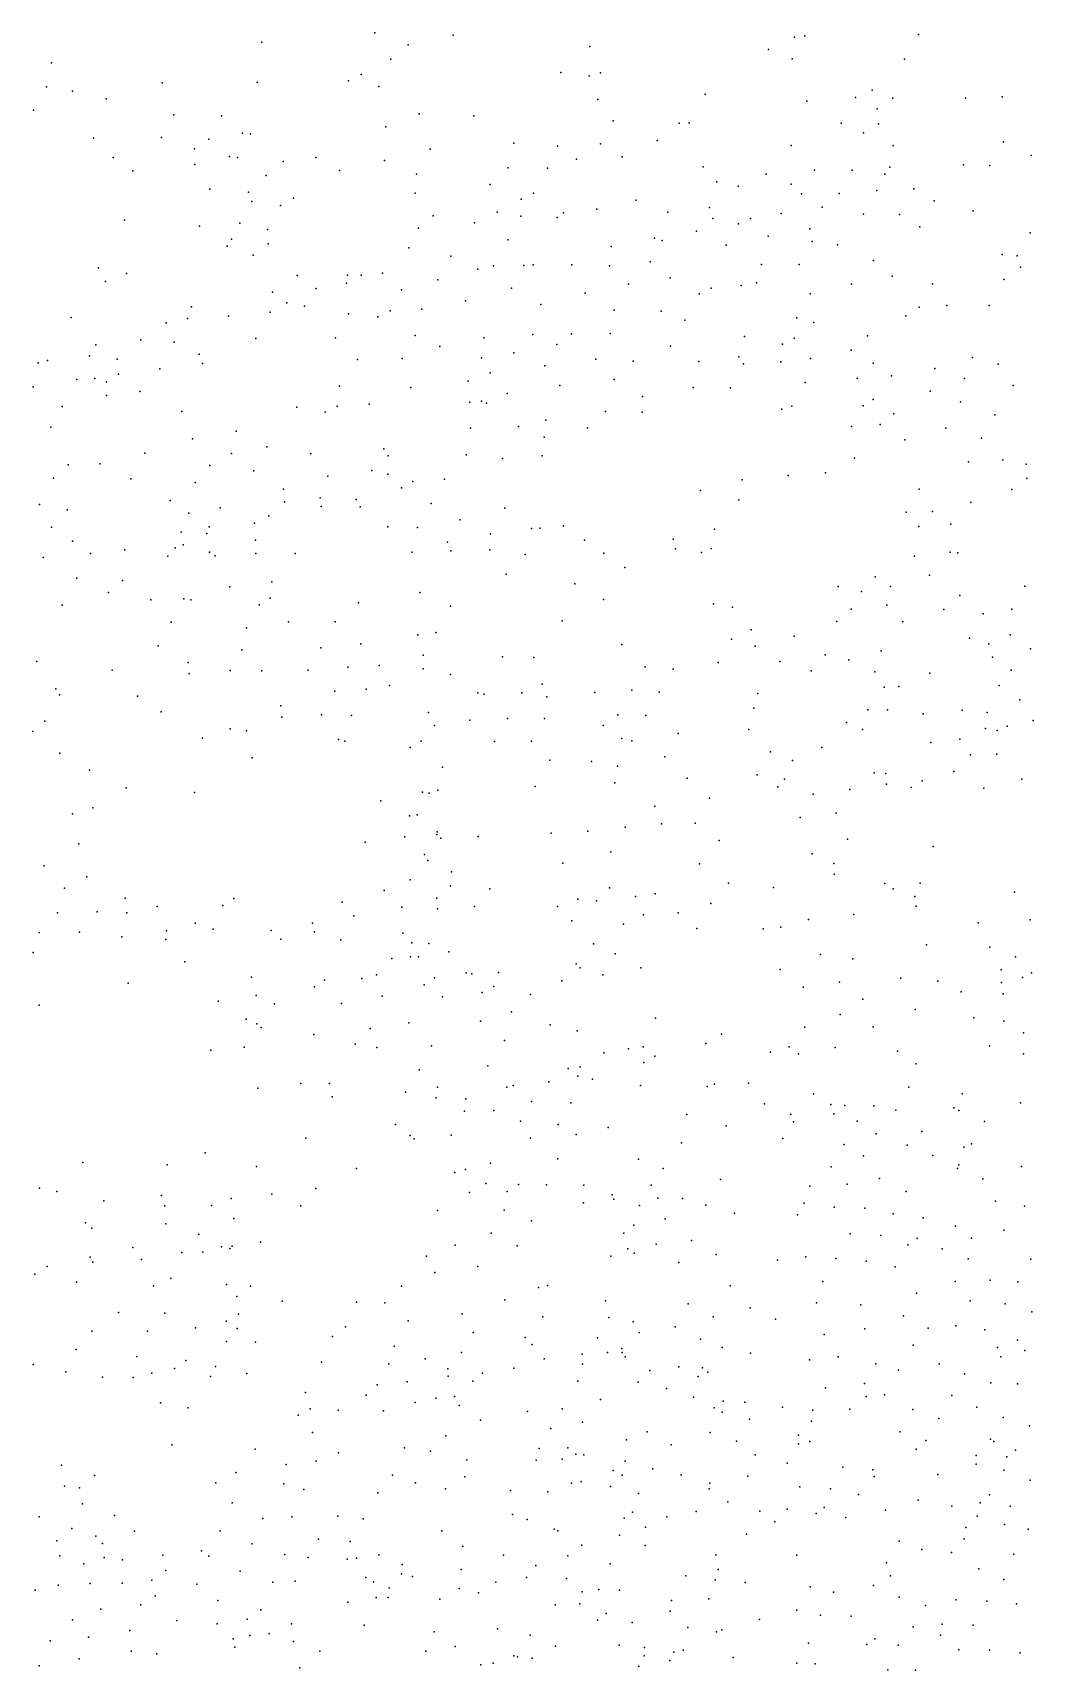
# Model space of a CAD drawing. Header units: inches. Extents: x 1412531 to 1412842, y 4931459 to 4931713.
# Drawn here: x 1412531.3 to 1412608.9, y 4931586.1 to 4931713 of the extents above; entities that cross this region are included whole.
import ezdxf

# ---------------------------------------------------------------- set-up
doc = ezdxf.new("R2010")
doc.units = ezdxf.units.IN
doc.header["$MEASUREMENT"] = 0

msp = doc.modelspace()

# ---------------------------------------------------------------- linework, layer by layer
for p in [(1412557.85, 4931713, 31.29), (1412600.01, 4931712.86, 32.19), (1412549.09, 4931712.28, 31.47), (1412560.44, 4931712.06, 31.44), (1412563.92, 4931712.82, 31.34), (1412574.52, 4931711.93, 32.2), (1412588.38, 4931711.69, 32.62), (1412590.4, 4931712.67, 32.4), (1412591.2, 4931712.77, 32.47), (1412532.79, 4931710.67, 30.76), (1412559.1, 4931710.95, 31.95), (1412590.21, 4931710.98, 32.76), (1412598.92, 4931710.94, 32.88), (1412541.37, 4931709.12, 31.2), (1412548.73, 4931709.17, 31.89), (1412555.8, 4931709.27, 32.28), (1412556.8, 4931709.77, 32.29), (1412572.28, 4931709.92, 32.21), (1412574.47, 4931709.66, 32.03), (1412575.34, 4931709.89, 32.03), (1412532.39, 4931708.8, 31.65), (1412534.41, 4931708.47, 31.61), (1412537.01, 4931707.87, 31.9), (1412558.15, 4931708.84, 32.25), (1412575.13, 4931707.82, 32.67), (1412583.46, 4931708.24, 32.9), (1412595.12, 4931707.98, 33.25), (1412596.42, 4931708.56, 33.16), (1412598.01, 4931707.93, 33.2), (1412603.65, 4931707.94, 32.54), (1412606.5, 4931708.03, 32.72), (1412531.39, 4931707, 31.95), (1412542.27, 4931706.65, 31.7), (1412545.96, 4931706.56, 31.74), (1412561.28, 4931706.71, 32.68), (1412565.53, 4931706.55, 32.88), (1412591.34, 4931707.7, 32.99), (1412596.8, 4931707.1, 33.09), (1412558.7, 4931705.71, 32.18), (1412576.34, 4931706.18, 32.83), (1412581.45, 4931705.98, 32.9), (1412582.22, 4931706.02, 33.02), (1412594.01, 4931706, 33.6), (1412595.73, 4931705.24, 34.13), (1412596.9, 4931705.95, 33.54), (1412536.03, 4931704.82, 32.13), (1412541.3, 4931704.88, 32.2), (1412543.88, 4931704.01, 32.32), (1412544.98, 4931704.76, 31.99), (1412547.58, 4931705.21, 32.02), (1412548.2, 4931705.16, 31.91), (1412562.15, 4931703.97, 32.74), (1412568.62, 4931704.43, 33.18), (1412572.02, 4931704.21, 33.36), (1412575.34, 4931704.39, 33.05), (1412579.74, 4931704.65, 33.49), (1412590.12, 4931704.26, 34.36), (1412598.03, 4931704.23, 34.51), (1412606.59, 4931704.55, 33.95), (1412537.56, 4931703.32, 32.15), (1412543.89, 4931702.78, 32.42), (1412546.59, 4931703.42, 32.38), (1412547.21, 4931703.34, 32.11), (1412550.74, 4931703.03, 32.06), (1412553.27, 4931703.33, 32.17), (1412558.6, 4931703.09, 32.17), (1412573.49, 4931703.2, 33.55), (1412577.04, 4931703.38, 33.35), (1412603.49, 4931702.77, 35.2), (1412605.54, 4931702.72, 35.17), (1412608.74, 4931703.48, 34.97), (1412539.09, 4931702.29, 32.34), (1412549.42, 4931701.93, 32.12), (1412555.12, 4931702.32, 32.2), (1412561.09, 4931702.05, 33.54), (1412568.19, 4931702.53, 33.22), (1412571.25, 4931702.51, 33.22), (1412583.3, 4931702.6, 34.42), (1412584.36, 4931701.45, 34.65), (1412588.18, 4931702.05, 34.54), (1412591.95, 4931702.36, 34.86), (1412594.86, 4931702.35, 35.08), (1412597.39, 4931702.04, 35.47), (1412597.78, 4931702.58, 35.33), (1412545.06, 4931700.87, 32.99), (1412548.06, 4931700.64, 32.53), (1412551.54, 4931700.17, 32.65), (1412560.97, 4931700.56, 34.2), (1412566.79, 4931701.24, 33.35), (1412570.16, 4931700.57, 33.75), (1412586.01, 4931701.11, 34.71), (1412590.12, 4931701.26, 34.93), (1412590.94, 4931700.52, 34.95), (1412593.84, 4931700.54, 35.15), (1412596.77, 4931700.77, 35.47), (1412599.65, 4931700.91, 35.42), (1412548.32, 4931699.93, 32.47), (1412550.55, 4931699.62, 32.51), (1412567.34, 4931699.09, 34.17), (1412569.2, 4931700.11, 33.74), (1412572.48, 4931699.05, 34.54), (1412575.06, 4931699.32, 34.56), (1412578.09, 4931700.02, 34.49), (1412580.58, 4931699.1, 34.65), (1412583.81, 4931699.45, 34.63), (1412589.35, 4931698.98, 35.37), (1412592.53, 4931699.49, 35.13), (1412595.75, 4931698.94, 35.58), (1412598.53, 4931698.92, 35.69), (1412601.22, 4931699.97, 35.69), (1412604.25, 4931699.2, 35.73), (1412538.45, 4931698.46, 32.23), (1412544.27, 4931698.01, 33.35), (1412547.38, 4931698.24, 33.38), (1412549.53, 4931697.76, 33.61), (1412561.23, 4931697.86, 34.8), (1412562.37, 4931698.81, 34.68), (1412565.59, 4931698.27, 34.36), (1412569.17, 4931698.77, 34.02), (1412571.98, 4931698.69, 34.58), (1412582.79, 4931697.61, 34.66), (1412584.07, 4931698.6, 34.49), (1412586.05, 4931698.19, 34.79), (1412586.98, 4931698.61, 34.77), (1412591.57, 4931697.79, 35.87), (1412600.1, 4931697.96, 35.84), (1412546.4, 4931696.45, 33.72), (1412546.75, 4931697.01, 33.79), (1412549.59, 4931696.65, 33.69), (1412560.5, 4931696.34, 34.77), (1412568.16, 4931696.95, 34.18), (1412576.17, 4931696.42, 34.47), (1412579.53, 4931697.09, 34.47), (1412580.14, 4931696.9, 34.51), (1412585.1, 4931696.54, 35.75), (1412588.36, 4931697.23, 35.8), (1412591.75, 4931696.81, 36.06), (1412593.73, 4931696.56, 36.06), (1412608.67, 4931697.49, 35.51), (1412548.42, 4931695.75, 33.86), (1412563.74, 4931695.69, 34.45), (1412579.19, 4931695.23, 35.5), (1412596.52, 4931695.35, 36.15), (1412606.5, 4931695.82, 35.84), (1412607.65, 4931695.7, 35.74), (1412536.42, 4931694.79, 33.55), (1412538.61, 4931694.35, 33.69), (1412551.84, 4931694.18, 34.79), (1412555.73, 4931694.2, 34.74), (1412556.79, 4931694.21, 34.56), (1412558.44, 4931694.36, 34.76), (1412562.73, 4931693.85, 34.61), (1412565.84, 4931694.68, 34.52), (1412567.05, 4931694.94, 34.45), (1412569.41, 4931694.96, 34.45), (1412570.14, 4931695.02, 34.49), (1412573.12, 4931695.02, 34.54), (1412576.05, 4931694.92, 35.08), (1412580.76, 4931693.99, 36.14), (1412587.84, 4931695.03, 36.09), (1412590.75, 4931695.03, 36.33), (1412597.96, 4931694.12, 36.07), (1412606.63, 4931693.87, 35.68), (1412607.91, 4931694.84, 35.77), (1412536.98, 4931693.71, 33.81), (1412549.93, 4931692.88, 34.66), (1412553.3, 4931693.18, 34.91), (1412555.66, 4931693.59, 34.82), (1412559.92, 4931693.07, 34.54), (1412568.44, 4931693.21, 34.97), (1412574.15, 4931692.81, 36.02), (1412577.52, 4931693.52, 36.25), (1412583.01, 4931692.75, 36.31), (1412583.93, 4931693.19, 36.39), (1412586.25, 4931693.42, 36.31), (1412587.45, 4931693.61, 36.47), (1412591.61, 4931692.76, 36.49), (1412594.82, 4931693.51, 36.27), (1412601.09, 4931693.55, 36.1), (1412543.63, 4931691.75, 34.68), (1412549.74, 4931691.34, 34.68), (1412551.03, 4931692.07, 34.84), (1412552.41, 4931691.8, 34.72), (1412559.03, 4931691.44, 34.66), (1412561.49, 4931691.57, 34.53), (1412564.88, 4931692.23, 34.52), (1412570.71, 4931691.94, 35.94), (1412576.4, 4931691.49, 36.37), (1412580.04, 4931691.42, 36.61), (1412600.06, 4931691.74, 36.11), (1412602.21, 4931691.85, 35.89), (1412605.49, 4931691.87, 35.87), (1412534.32, 4931690.93, 33.96), (1412541.68, 4931690.51, 34.9), (1412543.32, 4931690.85, 34.64), (1412546.5, 4931691.04, 34.52), (1412555.81, 4931691.22, 34.77), (1412558.09, 4931690.97, 34.6), (1412581.89, 4931690.73, 36.47), (1412590.58, 4931690.9, 36.36), (1412591.89, 4931690.55, 36.41), (1412599.02, 4931691.05, 35.98), (1412536.22, 4931688.82, 34.91), (1412539.7, 4931689.2, 34.98), (1412542.3, 4931689.01, 34.73), (1412548.63, 4931689.31, 34.86), (1412554.79, 4931689.34, 34.66), (1412560.97, 4931689.52, 36.19), (1412566.3, 4931689.36, 36.33), (1412570.1, 4931689.61, 36.35), (1412571.95, 4931688.83, 36.75), (1412573.1, 4931689.67, 36.52), (1412576.1, 4931689.68, 36.48), (1412586.5, 4931689.46, 36.59), (1412589.46, 4931688.87, 36.47), (1412590.36, 4931689.33, 36.48), (1412596.04, 4931689.5, 36.17), (1412532.48, 4931687.59, 34.92), (1412535.74, 4931687.95, 34.85), (1412537.87, 4931687.7, 35.07), (1412544.23, 4931688.08, 34.85), (1412556.52, 4931687.67, 36.67), (1412559.98, 4931687.74, 36.54), (1412562.89, 4931688.69, 36.48), (1412566.12, 4931687.81, 36.59), (1412568.63, 4931688.18, 36.66), (1412574.99, 4931687.71, 36.81), (1412577.88, 4931687.54, 36.6), (1412580.77, 4931688.71, 36.64), (1412582.98, 4931687.53, 36.48), (1412586.08, 4931687.89, 36.61), (1412589.33, 4931687.48, 36.49), (1412591.63, 4931687.76, 36.1), (1412594.77, 4931688.39, 36.04), (1412604.19, 4931687.83, 38.26), (1412531.76, 4931687.41, 34.93), (1412536.14, 4931686.19, 35.05), (1412537.97, 4931686.54, 34.95), (1412541.18, 4931686.96, 34.86), (1412544.48, 4931687.35, 34.73), (1412566.8, 4931686.64, 36.94), (1412571.04, 4931687.18, 36.66), (1412586.44, 4931687.34, 36.66), (1412595.26, 4931686.23, 37.68), (1412596.49, 4931687.38, 37.79), (1412597.92, 4931686.41, 37.82), (1412601.26, 4931686.98, 38.24), (1412603.57, 4931686.21, 38.39), (1412606.18, 4931687.32, 38.36), (1412531.36, 4931685.56, 35.08), (1412534.74, 4931686.13, 35.05), (1412537.05, 4931685.94, 35.04), (1412539.63, 4931685.2, 35.05), (1412555.11, 4931685.6, 36.67), (1412560.65, 4931685.51, 36.92), (1412565.1, 4931685.99, 36.68), (1412568.1, 4931685.03, 36.75), (1412572.19, 4931685.65, 36.8), (1412576.41, 4931686.12, 36.81), (1412582.54, 4931685.5, 36.51), (1412585.42, 4931685.48, 36.61), (1412591.21, 4931685.88, 36.82), (1412600.92, 4931685.21, 38.16), (1412607.34, 4931685.66, 38.28), (1412533.6, 4931684.03, 34.93), (1412537.05, 4931684.87, 34.86), (1412551.8, 4931683.98, 36.78), (1412554.92, 4931684.06, 36.94), (1412557.41, 4931684.21, 36.95), (1412565.21, 4931684.36, 36.97), (1412566.12, 4931684.43, 36.95), (1412566.5, 4931684.29, 36.79), (1412575.73, 4931683.65, 36.72), (1412578.61, 4931684.81, 36.63), (1412589.41, 4931683.81, 36.9), (1412590.19, 4931684.06, 36.89), (1412595.72, 4931684.07, 37.67), (1412596.48, 4931684.58, 37.92), (1412603.25, 4931684.39, 38.21), (1412532.72, 4931682.43, 35.18), (1412542.9, 4931683.63, 36.93), (1412554.01, 4931683.59, 37), (1412568.98, 4931682.47, 36.9), (1412571.11, 4931682.97, 36.64), (1412578.59, 4931683.58, 36.45), (1412594.82, 4931682.48, 37.83), (1412597.02, 4931682.63, 37.94), (1412598.09, 4931683.47, 38.17), (1412605.92, 4931683.38, 38.34), (1412543.71, 4931681.53, 36.86), (1412547.09, 4931682.12, 36.93), (1412565.28, 4931682.35, 36.82), (1412570.99, 4931681.66, 36.57), (1412574.35, 4931682.37, 36.51), (1412598.94, 4931681.44, 38.28), (1412602.11, 4931682.34, 38.22), (1412604.9, 4931681.58, 38.5), (1412540.02, 4931680.42, 36.91), (1412546.73, 4931680.38, 37.12), (1412549.48, 4931680.89, 37.22), (1412552.88, 4931680.35, 36.99), (1412558.55, 4931680.76, 37.04), (1412558.88, 4931680.21, 36.98), (1412564.93, 4931680.27, 36.92), (1412567.75, 4931680, 36.46), (1412570.82, 4931680.2, 37.22), (1412595.05, 4931680.03, 39.24), (1412606.54, 4931679.89, 38.85), (1412534.08, 4931679.51, 37.02), (1412536.54, 4931679.59, 37.02), (1412545.07, 4931679.46, 37.27), (1412548.46, 4931679.04, 37.21), (1412554.21, 4931678.62, 37.07), (1412557.63, 4931679.08, 36.9), (1412558.87, 4931678.78, 36.97), (1412589.9, 4931678.67, 39.29), (1412592.78, 4931678.88, 39.32), (1412603.88, 4931679.75, 38.56), (1412608.36, 4931679.55, 39.03), (1412532.95, 4931678.47, 36.99), (1412538.93, 4931678.43, 37.3), (1412543.91, 4931678.13, 37.24), (1412550.76, 4931677.63, 37.16), (1412559.92, 4931677.73, 36.93), (1412560.81, 4931678.21, 36.94), (1412563.25, 4931678.39, 37.22), (1412583.09, 4931677.51, 39.18), (1412586.32, 4931678.34, 39.28), (1412600.05, 4931677.61, 39.62), (1412607.25, 4931677.59, 39.44), (1412608.4, 4931678.47, 39.37), (1412531.85, 4931676.44, 37.23), (1412541.99, 4931676.74, 37.29), (1412545.86, 4931676.17, 37.19), (1412550.85, 4931676.64, 37), (1412553.61, 4931676.94, 37.06), (1412553.68, 4931676.29, 37.04), (1412556.4, 4931676.82, 36.96), (1412556.71, 4931676.26, 36.78), (1412562.23, 4931676.52, 37.14), (1412567.94, 4931676.16, 37.92), (1412586.08, 4931676.8, 39.55), (1412604.06, 4931676.61, 40.44), (1412533.99, 4931676.01, 37.4), (1412543.43, 4931675.77, 37.28), (1412548.52, 4931674.98, 36.94), (1412549.63, 4931675.56, 37.17), (1412564.46, 4931675.24, 37.78), (1412572.49, 4931674.79, 39.08), (1412599.04, 4931675.84, 39.94), (1412601.08, 4931675.89, 40.8), (1412602.52, 4931674.91, 40.97), (1412532.79, 4931674.68, 37.42), (1412534.4, 4931673.58, 37.43), (1412542.83, 4931674.3, 37.25), (1412544.83, 4931674.18, 36.95), (1412545.01, 4931674.69, 37.14), (1412548.6, 4931673.67, 37.01), (1412558.86, 4931674.7, 37.94), (1412561.17, 4931674.65, 38.1), (1412563.49, 4931673.51, 38.4), (1412566.83, 4931674.15, 38.24), (1412569.99, 4931674.56, 38.69), (1412570.65, 4931674.6, 38.65), (1412574.12, 4931673.68, 39.38), (1412580.98, 4931673.74, 39.78), (1412584.18, 4931674.51, 39.58), (1412600.02, 4931674.74, 40.81), (1412532.14, 4931672.33, 37.47), (1412535.81, 4931672.63, 37.18), (1412538.47, 4931672.93, 37.33), (1412541.8, 4931672.43, 37.2), (1412542.36, 4931673.08, 37.04), (1412543, 4931673.31, 37.05), (1412545.04, 4931672.75, 36.86), (1412545.47, 4931672.45, 36.95), (1412548.62, 4931672.64, 37.6), (1412551.67, 4931672.64, 37.35), (1412560.74, 4931672.75, 38.46), (1412563.75, 4931672.84, 38.79), (1412566.77, 4931672.92, 38.96), (1412569.52, 4931672.56, 38.75), (1412575.61, 4931672.66, 39.88), (1412581.16, 4931673, 39.8), (1412583.18, 4931672.71, 39.85), (1412583.94, 4931673.01, 39.99), (1412599.7, 4931672.44, 40.78), (1412602.46, 4931672.75, 40.93), (1412603.04, 4931672.68, 41.09), (1412568.04, 4931671.03, 39.6), (1412577.24, 4931671.55, 40.13), (1412600.86, 4931670.95, 40.67), (1412534.74, 4931670.71, 37.14), (1412538.3, 4931670.55, 37.21), (1412546.6, 4931670.05, 38.56), (1412549.87, 4931670.45, 38.4), (1412573.37, 4931670.28, 39.67), (1412593.78, 4931670.08, 40.98), (1412595.58, 4931669.68, 41.06), (1412596.65, 4931670.82, 41.01), (1412597.82, 4931670.08, 40.87), (1412608.25, 4931670.11, 41.93), (1412533.61, 4931668.64, 37.18), (1412537.21, 4931669.62, 37.44), (1412540.49, 4931669.03, 38.19), (1412543.05, 4931669.13, 38.46), (1412543.58, 4931669.05, 38.55), (1412548.88, 4931668.66, 38.74), (1412549.73, 4931669.16, 38.54), (1412556.59, 4931668.81, 39.5), (1412561.33, 4931669.61, 39.51), (1412563.71, 4931668.55, 40.05), (1412575.58, 4931669.08, 40.05), (1412584.11, 4931668.74, 40.69), (1412585.58, 4931668.48, 41.3), (1412597.54, 4931668.63, 41.08), (1412603.21, 4931669.39, 41.78), (1412542.05, 4931667.3, 38.67), (1412551.17, 4931667.35, 39.21), (1412554.77, 4931667.33, 39.26), (1412572.38, 4931667.42, 40.49), (1412593.67, 4931667.37, 41.04), (1412594.77, 4931668.31, 41.06), (1412598.79, 4931667.33, 41.98), (1412601.97, 4931668.29, 41.94), (1412605.01, 4931667.97, 42.11), (1412607.23, 4931668.32, 42.09), (1412547.9, 4931666.87, 39.15), (1412561.18, 4931666.34, 40.58), (1412562.59, 4931666.52, 40.21), (1412585.5, 4931666, 41.37), (1412587.02, 4931666.72, 41.31), (1412590.37, 4931666.22, 41.02), (1412603.96, 4931666.08, 41.9), (1412607.1, 4931666.34, 42.57), (1412541.06, 4931665.48, 38.93), (1412547.53, 4931665.18, 39.32), (1412553.66, 4931665.32, 39.48), (1412556.76, 4931665.62, 40.89), (1412561.61, 4931664.76, 40.73), (1412567.75, 4931664.62, 41.08), (1412577.01, 4931665.59, 40.72), (1412587.35, 4931665.46, 41.11), (1412592.76, 4931664.78, 41.84), (1412597.12, 4931665.1, 42.03), (1412605.45, 4931665.64, 42.05), (1412608.69, 4931665.24, 42.82), (1412531.64, 4931664.26, 39.28), (1412537.49, 4931663.59, 38.96), (1412543.38, 4931664.18, 39.26), (1412546.64, 4931663.57, 39.51), (1412549.08, 4931663.54, 39.84), (1412552.69, 4931663.6, 40.16), (1412555.76, 4931663.83, 41.17), (1412558.19, 4931663.95, 41.12), (1412561.6, 4931663.69, 41.11), (1412570.18, 4931664.57, 40.94), (1412578.8, 4931663.86, 41.38), (1412580.98, 4931663.68, 41.83), (1412584.47, 4931664.18, 41.48), (1412589.26, 4931664.26, 41.4), (1412591.68, 4931663.54, 41.98), (1412594.6, 4931664.39, 42.03), (1412596.63, 4931663.47, 42.08), (1412600.89, 4931663.35, 42.11), (1412605.74, 4931664.59, 42.13), (1412607.18, 4931663.59, 42.48), (1412533.12, 4931662.14, 39.46), (1412543.47, 4931663.31, 39.58), (1412557.18, 4931662.13, 41.28), (1412558.98, 4931662.41, 41.4), (1412563.72, 4931663.25, 40.82), (1412570.83, 4931662.51, 41.65), (1412597.35, 4931662.28, 41.87), (1412598.48, 4931662.32, 42.05), (1412606.25, 4931662.39, 42.21), (1412533.4, 4931661.68, 39.45), (1412539.45, 4931661.57, 39.43), (1412550.56, 4931660.82, 41.17), (1412554.74, 4931661.97, 41.17), (1412565.83, 4931661.84, 41.12), (1412566.34, 4931661.72, 41.18), (1412569.26, 4931661.84, 41.35), (1412571.2, 4931661.53, 41.83), (1412574.91, 4931661.87, 41.6), (1412577.78, 4931662.05, 41.55), (1412579.89, 4931661.89, 41.92), (1412587.54, 4931661.77, 41.94), (1412607.85, 4931661.3, 42.43), (1412532.28, 4931659.63, 39.59), (1412541.29, 4931660.37, 39.94), (1412550.64, 4931659.94, 41.41), (1412553.71, 4931660.12, 41.24), (1412556.05, 4931660.08, 41.38), (1412562.01, 4931660.32, 41.57), (1412565.23, 4931659.72, 41.48), (1412568.15, 4931659.85, 41.69), (1412571.01, 4931659.85, 41.74), (1412576.69, 4931660.12, 42.16), (1412578.87, 4931660.08, 42.13), (1412587.24, 4931660.64, 41.81), (1412594.43, 4931659.53, 41.88), (1412596.08, 4931660.51, 42.04), (1412597.6, 4931660.52, 41.89), (1412600.36, 4931660.2, 42.17), (1412603.39, 4931660.49, 42.07), (1412605.32, 4931660.32, 42.34), (1412608.9, 4931659.7, 42.71), (1412531.33, 4931658.84, 39.73), (1412544.5, 4931658.33, 41.39), (1412546.64, 4931659.04, 41.66), (1412547.9, 4931658.88, 41.78), (1412562.47, 4931659.29, 41.55), (1412575.55, 4931659.3, 42.55), (1412577, 4931658.3, 42.83), (1412581.36, 4931658.68, 42.67), (1412586.85, 4931659, 42.13), (1412595.65, 4931658.98, 42.13), (1412605.2, 4931659.07, 42.24), (1412606.11, 4931658.91, 42.44), (1412606.89, 4931659.25, 42.35), (1412533.42, 4931657.15, 40.63), (1412555.03, 4931658.22, 41.37), (1412555.53, 4931658.09, 41.23), (1412560.6, 4931657.6, 41.53), (1412561.44, 4931658.08, 41.44), (1412567.13, 4931658.05, 41.9), (1412570.01, 4931658.09, 42.2), (1412577.77, 4931658.12, 42.6), (1412588.53, 4931657.27, 42.09), (1412592.52, 4931657.6, 42.03), (1412600.96, 4931657.98, 42.09), (1412603.2, 4931658.25, 42.29), (1412604.04, 4931657.03, 42.23), (1412606.07, 4931657.08, 42.65), (1412535.73, 4931655.83, 41.37), (1412548.34, 4931656.79, 41.72), (1412563.11, 4931656.07, 42.15), (1412571.41, 4931656.61, 42.55), (1412574.66, 4931656.52, 42.64), (1412576.67, 4931656.14, 42.99), (1412580.34, 4931656.88, 42.83), (1412590.23, 4931656.58, 41.93), (1412602.74, 4931655.74, 42.66), (1412538.57, 4931654.47, 41.87), (1412570.29, 4931654.58, 42.72), (1412576.47, 4931654.86, 43.1), (1412582.07, 4931655.21, 43.6), (1412587.5, 4931655.47, 42.3), (1412589.09, 4931654.55, 42.02), (1412589.62, 4931655.15, 42.1), (1412596.56, 4931655.63, 42.25), (1412597.46, 4931655.57, 42.16), (1412597.53, 4931654.76, 42.34), (1412599.43, 4931654.5, 42.46), (1412600.28, 4931655, 42.23), (1412605.08, 4931654.45, 44.74), (1412608.01, 4931655.15, 44.76), (1412543.88, 4931654.1, 41.32), (1412558.32, 4931653.46, 41.57), (1412561.56, 4931654.13, 41.81), (1412562.07, 4931654.06, 41.98), (1412562.74, 4931654.3, 42.21), (1412583.8, 4931653.67, 44.09), (1412591.83, 4931653.97, 41.97), (1412594.69, 4931654.34, 42.07), (1412534.41, 4931652.46, 41.48), (1412535.98, 4931652.91, 41.81), (1412560.55, 4931652.3, 41.97), (1412561.14, 4931652.38, 41.88), (1412579.55, 4931653.04, 44.24), (1412590.82, 4931652.18, 42.24), (1412593.62, 4931652.51, 43.11), (1412560.17, 4931650.66, 42.54), (1412562.66, 4931650.84, 43.15), (1412562.68, 4931651.05, 42.5), (1412565.87, 4931650.71, 43.34), (1412571.52, 4931650.96, 43.56), (1412574.36, 4931651.1, 43.86), (1412577.25, 4931651.43, 44.26), (1412580.07, 4931651.69, 44.36), (1412582.69, 4931651.72, 44.55), (1412534.9, 4931650.12, 41.22), (1412557.1, 4931650.26, 41.6), (1412562.96, 4931650.58, 42.67), (1412576.16, 4931649.52, 44.91), (1412584.56, 4931650.4, 45.35), (1412594.51, 4931650.48, 45.22), (1412601.13, 4931649.91, 46.13), (1412532.21, 4931648.43, 41.18), (1412561.7, 4931649.3, 42.97), (1412561.97, 4931648.83, 43.17), (1412572.44, 4931648.62, 44.37), (1412583.03, 4931648.59, 45.33), (1412591.77, 4931649.36, 45.61), (1412593.43, 4931648.6, 46.07), (1412535.53, 4931647.56, 41.27), (1412560.6, 4931647.33, 43.39), (1412563.73, 4931646.88, 43.78), (1412563.8, 4931647.96, 43.57), (1412585.26, 4931647.07, 45.64), (1412593.47, 4931647.78, 46.12), (1412597.4, 4931647.06, 46.71), (1412600.14, 4931647.08, 46.64), (1412533.8, 4931646.7, 41.23), (1412538.49, 4931645.93, 41.56), (1412546.93, 4931645.88, 41.48), (1412555.33, 4931645.62, 43.09), (1412558.57, 4931646.5, 43.19), (1412562.67, 4931645.93, 43.75), (1412566.76, 4931646.63, 43.79), (1412573.58, 4931645.83, 45.66), (1412575.04, 4931645.7, 45.55), (1412576.04, 4931646.71, 45.55), (1412578.07, 4931646.05, 45.66), (1412579.59, 4931646.25, 45.9), (1412588.75, 4931646.75, 46.36), (1412598.04, 4931646.65, 46.35), (1412599.73, 4931646.04, 46.59), (1412607.44, 4931646.39, 46.95), (1412533.25, 4931644.77, 41.33), (1412536.32, 4931644.87, 41.44), (1412538.63, 4931644.78, 41.84), (1412540.97, 4931645.26, 41.52), (1412546.07, 4931645.35, 41.79), (1412556.23, 4931644.55, 43.45), (1412559.95, 4931645.21, 43.63), (1412562.72, 4931645.1, 44.07), (1412565.58, 4931645.27, 43.91), (1412572.02, 4931645.26, 45.41), (1412578.67, 4931644.63, 45.93), (1412581.38, 4931644.77, 46.02), (1412583.91, 4931645.5, 45.82), (1412594.98, 4931644.66, 46.62), (1412599.82, 4931645.3, 46.8), (1412531.83, 4931643.26, 42.24), (1412534.96, 4931643.28, 41.7), (1412541.69, 4931643.39, 41.88), (1412543.92, 4931643.97, 41.78), (1412545.32, 4931643.51, 42.39), (1412549.81, 4931643.41, 43.54), (1412553.03, 4931643.97, 43.67), (1412553.18, 4931643.31, 43.87), (1412560.02, 4931643.2, 44.62), (1412573.12, 4931644.15, 45.77), (1412577.12, 4931643.9, 45.66), (1412582.82, 4931643.56, 46.4), (1412587.95, 4931643.55, 45.98), (1412589.33, 4931643.67, 46.36), (1412591.48, 4931644.27, 46.57), (1412604.62, 4931644.01, 47.65), (1412608.66, 4931644.25, 47.39), (1412538.24, 4931642.91, 41.81), (1412541.66, 4931642.72, 41.86), (1412550.57, 4931642.74, 43.9), (1412555.21, 4931642.7, 43.57), (1412560.72, 4931642.46, 44.9), (1412562.03, 4931642.41, 44.62), (1412574.8, 4931642.38, 46.03), (1412600.63, 4931642.3, 47.69), (1412605.53, 4931642.13, 47.71), (1412531.37, 4931641.7, 42.76), (1412543.13, 4931640.99, 41.98), (1412559.18, 4931641.25, 44.7), (1412560.62, 4931641.37, 44.95), (1412561.24, 4931641.36, 44.97), (1412563.6, 4931641.75, 44.79), (1412573.47, 4931640.82, 46.17), (1412573.76, 4931640.53, 46), (1412576.48, 4931641.61, 46.03), (1412578.47, 4931640.52, 45.89), (1412592.41, 4931641.55, 47.45), (1412594.92, 4931641.22, 47.69), (1412607.53, 4931641.37, 48), (1412538.74, 4931639.32, 43.66), (1412548.28, 4931639.8, 44.42), (1412553.95, 4931639.57, 44.82), (1412556.85, 4931639.7, 44.88), (1412557.99, 4931639.97, 44.89), (1412562.47, 4931639.74, 45.04), (1412564.93, 4931640.13, 45.53), (1412565.37, 4931640.04, 45.47), (1412567.45, 4931640.15, 45.65), (1412572.34, 4931639.52, 46.31), (1412575.54, 4931639.98, 47.06), (1412589.27, 4931640.4, 47), (1412593.89, 4931639.4, 47.82), (1412598.63, 4931639.72, 48.2), (1412601.51, 4931639.48, 48.12), (1412606.41, 4931640.35, 48.22), (1412606.43, 4931639.39, 48.63), (1412608.07, 4931639.77, 48.74), (1412608.76, 4931640.14, 48.57), (1412548.66, 4931638.36, 44.44), (1412553.17, 4931639.05, 44.96), (1412558.43, 4931638.32, 44.93), (1412561.69, 4931639.19, 45.08), (1412563.11, 4931638.27, 45.82), (1412566.18, 4931638.6, 46.07), (1412567.08, 4931639.07, 46), (1412569.93, 4931638.46, 46.17), (1412591.06, 4931639.01, 47.82), (1412595.68, 4931638.09, 48.45), (1412603.3, 4931638.67, 48.69), (1412606.57, 4931638.49, 48.86), (1412531.83, 4931637.62, 43.41), (1412545.7, 4931637.93, 44.29), (1412550.07, 4931637.73, 44.91), (1412555.26, 4931637.76, 45.08), (1412568.46, 4931637.1, 46.46), (1412593.94, 4931636.9, 48.55), (1412599.75, 4931637.28, 48.45), (1412547.87, 4931636.54, 45), (1412548.71, 4931636.17, 45), (1412549.04, 4931635.9, 45.05), (1412557.5, 4931635.81, 46), (1412560.49, 4931636.25, 46.07), (1412566.05, 4931636.38, 46.29), (1412571.44, 4931636.09, 47), (1412573.53, 4931635.64, 47.2), (1412579.62, 4931636.61, 47.58), (1412591.19, 4931635.93, 48.18), (1412596.49, 4931635.95, 48.74), (1412604.3, 4931636.65, 49.12), (1412606.61, 4931636.38, 49.11), (1412608.14, 4931635.47, 49.69), (1412545.13, 4931634.14, 45.13), (1412547.71, 4931634.37, 45.39), (1412553.12, 4931635.34, 45.6), (1412556.34, 4931634.59, 45.87), (1412558.02, 4931634.34, 46.38), (1412562.24, 4931634.47, 46.42), (1412567.9, 4931634.88, 46.71), (1412577.53, 4931634.25, 47.97), (1412578.65, 4931634.4, 47.9), (1412583.52, 4931634.66, 48.5), (1412584.74, 4931635.38, 48.39), (1412589.98, 4931634.39, 48.35), (1412593.53, 4931634.34, 49.08), (1412605.52, 4931634.48, 49.76), (1412566.62, 4931632.91, 47.08), (1412575.6, 4931633.92, 47.73), (1412578.72, 4931633.17, 48.37), (1412579.56, 4931633.66, 48.46), (1412588.52, 4931633.97, 48.55), (1412590.7, 4931633.84, 48.59), (1412598.38, 4931634.06, 49.5), (1412599.82, 4931633.08, 49.64), (1412608.15, 4931633.85, 49.89), (1412561.28, 4931632.61, 46.89), (1412571.33, 4931631.68, 47.89), (1412572.84, 4931632.71, 47.82), (1412573.6, 4931632.11, 48.14), (1412573.76, 4931632.85, 48.09), (1412574.72, 4931631.88, 48.22), (1412548.79, 4931631.19, 45.95), (1412552.12, 4931631.54, 46.02), (1412554.33, 4931631.54, 46.41), (1412554.55, 4931630.53, 46.81), (1412560.22, 4931630.88, 47.02), (1412562.62, 4931630.43, 47.3), (1412562.72, 4931631.28, 47.25), (1412564.91, 4931630.37, 47.6), (1412568.09, 4931631.27, 47.73), (1412568.59, 4931631.4, 47.62), (1412578.44, 4931631.39, 48.52), (1412583.62, 4931631.32, 48.65), (1412584.19, 4931631.5, 48.54), (1412586.83, 4931631.58, 48.56), (1412591.85, 4931630.76, 50.09), (1412599.26, 4931631.26, 50.34), (1412603.39, 4931630.76, 50.55), (1412564.8, 4931629.4, 48.05), (1412567.07, 4931629.45, 47.89), (1412570.01, 4931630.16, 48.31), (1412573.04, 4931630.05, 48.31), (1412582.03, 4931629.15, 49.56), (1412588.07, 4931629.98, 49.95), (1412590.11, 4931629.18, 50.06), (1412593.2, 4931629.93, 50.58), (1412593.43, 4931629.19, 50.64), (1412594.29, 4931629.85, 50.47), (1412596.55, 4931629.81, 50.68), (1412598.24, 4931629.49, 50.66), (1412602.74, 4931629.66, 50.98), (1412603.13, 4931629.47, 50.9), (1412607.92, 4931630.06, 50.85), (1412559.46, 4931628.37, 47.77), (1412569.14, 4931628.62, 48.81), (1412572.06, 4931628.37, 48.99), (1412575.93, 4931628.14, 49.26), (1412585.09, 4931628.27, 50.1), (1412590.31, 4931628.57, 50.51), (1412595.26, 4931628.63, 50.88), (1412600.27, 4931627.83, 51.31), (1412605.13, 4931628.61, 51.18), (1412552.5, 4931627.32, 47.21), (1412560.6, 4931627.51, 47.99), (1412560.91, 4931627.27, 47.96), (1412563.76, 4931627.55, 48.16), (1412569.91, 4931627.32, 49.19), (1412573.47, 4931627.59, 49.22), (1412581.64, 4931626.94, 49.8), (1412589.49, 4931627.28, 50.55), (1412594.23, 4931626.83, 51.02), (1412596.71, 4931627.64, 51.04), (1412599.12, 4931626.76, 51.34), (1412603.51, 4931626.61, 51.83), (1412604.12, 4931626.87, 51.63), (1412535.21, 4931625.43, 44.88), (1412541.76, 4931625.26, 46.93), (1412544.7, 4931626.17, 47.37), (1412566.82, 4931625.37, 49.23), (1412572.03, 4931625.72, 49.18), (1412578.3, 4931625.69, 49.93), (1412595.73, 4931625.94, 51.62), (1412601.12, 4931625.96, 51.75), (1412603.13, 4931625.26, 52.31), (1412548.68, 4931625.13, 47.42), (1412556.44, 4931624.97, 48.08), (1412564.05, 4931624.64, 49.35), (1412564.88, 4931624.88, 49.43), (1412580.2, 4931624.97, 50.12), (1412584.66, 4931624.11, 50.97), (1412593.23, 4931625.1, 51.49), (1412596.99, 4931624.18, 52.28), (1412603.02, 4931624.97, 52.26), (1412604.98, 4931624.17, 52.56), (1412607.99, 4931625.12, 52.55), (1412531.85, 4931623.44, 45.34), (1412533.21, 4931623.18, 45.36), (1412541.32, 4931622.86, 46.92), (1412549.86, 4931622.97, 47.78), (1412553.28, 4931623.41, 47.9), (1412565.19, 4931623.09, 49.33), (1412566.47, 4931623.81, 49.53), (1412568.11, 4931623.19, 49.59), (1412569, 4931623.72, 49.39), (1412571.15, 4931623.69, 49.7), (1412574.06, 4931623.66, 49.89), (1412576.24, 4931622.93, 50.38), (1412579.28, 4931623.67, 50.37), (1412591.57, 4931623.59, 51.79), (1412594.47, 4931623.74, 51.88), (1412599.04, 4931623.18, 52.35), (1412536.84, 4931622.46, 46.37), (1412541.57, 4931622.06, 47.04), (1412545.18, 4931622.09, 47.33), (1412546.72, 4931622.64, 47.76), (1412552.11, 4931622.08, 48.31), (1412562.72, 4931621.72, 49.4), (1412567.88, 4931621.74, 49.74), (1412574.02, 4931622.29, 50.36), (1412576.38, 4931622.59, 50.65), (1412578.38, 4931622.09, 50.68), (1412579.8, 4931622.66, 50.87), (1412581.7, 4931622.64, 50.83), (1412583.52, 4931622.11, 51.21), (1412585.73, 4931621.51, 51.56), (1412591.15, 4931622.27, 51.95), (1412593.46, 4931621.97, 52.19), (1412595.83, 4931621.89, 52.68), (1412598.04, 4931621.46, 52.87), (1412605.98, 4931622.42, 53.53), (1412608.23, 4931622.05, 53.28), (1412535.42, 4931620.76, 46.36), (1412535.91, 4931620.33, 46.43), (1412541.65, 4931620.67, 47.44), (1412546.91, 4931621.09, 47.73), (1412570, 4931620.91, 50.15), (1412577.93, 4931620.56, 51.04), (1412580.36, 4931621.07, 51.12), (1412590.61, 4931621.36, 52.26), (1412600.37, 4931621.13, 52.92), (1412602.86, 4931620.49, 53.46), (1412544.21, 4931619.88, 47.81), (1412546.79, 4931618.94, 48.5), (1412548.98, 4931619.25, 48.3), (1412564.07, 4931619.02, 50.06), (1412566.87, 4931619.95, 50.06), (1412568.9, 4931618.96, 50.66), (1412577.15, 4931619.95, 51.18), (1412579.67, 4931619.09, 51.47), (1412582.41, 4931619.38, 51.83), (1412594.7, 4931619.9, 52.94), (1412597.08, 4931619.77, 53.55), (1412599.17, 4931619.05, 53.66), (1412599.9, 4931619.56, 53.68), (1412604.11, 4931619.56, 54.05), (1412606.62, 4931620.17, 54.07), (1412535.79, 4931618.08, 46.84), (1412535.99, 4931617.71, 47.09), (1412539.08, 4931618.84, 47.58), (1412539.77, 4931617.9, 47.7), (1412542.89, 4931618.44, 47.8), (1412544.53, 4931618.47, 48.15), (1412545.97, 4931618.9, 48.07), (1412546.6, 4931618.76, 48.19), (1412561.87, 4931618.18, 50.46), (1412576.16, 4931618.18, 51.58), (1412577.48, 4931618.73, 51.57), (1412577.96, 4931618.41, 51.9), (1412581.42, 4931617.68, 52.44), (1412584.32, 4931618.29, 52.53), (1412589.06, 4931617.85, 52.98), (1412591.26, 4931618.11, 53.27), (1412593.6, 4931617.99, 53.57), (1412595.94, 4931617.77, 53.77), (1412601.85, 4931618.74, 53.88), (1412603.85, 4931617.95, 54.24), (1412608.72, 4931617.93, 54.58), (1412531.48, 4931616.77, 46.82), (1412532.46, 4931617.37, 46.89), (1412542.04, 4931616.47, 48.17), (1412562.5, 4931616.91, 50.53), (1412565.83, 4931617.37, 50.54), (1412598.19, 4931617.35, 54.33), (1412534.71, 4931616.15, 47.45), (1412540.7, 4931615.86, 48.33), (1412546.36, 4931615.96, 49.01), (1412548.2, 4931615.83, 49.07), (1412559.92, 4931615.84, 50.61), (1412570.53, 4931615.74, 51.64), (1412571.25, 4931615.89, 51.53), (1412585.4, 4931615.86, 53.05), (1412592.59, 4931616.2, 53.82), (1412599.86, 4931615.31, 54.99), (1412602.84, 4931616.2, 54.69), (1412605.55, 4931616.32, 55.13), (1412607.7, 4931616.17, 54.96), (1412547.15, 4931615.05, 49.19), (1412550.68, 4931614.69, 49.52), (1412556.42, 4931614.61, 50.66), (1412558.64, 4931614.56, 50.46), (1412567.92, 4931614.79, 51.58), (1412575.73, 4931614.7, 52.58), (1412582.14, 4931614.47, 52.91), (1412586.94, 4931614.16, 53.93), (1412592.09, 4931614.54, 54.39), (1412595.52, 4931614.39, 54.75), (1412604.01, 4931614.71, 55.18), (1412606.71, 4931614.47, 55.56), (1412608.79, 4931613.86, 56.23), (1412537.98, 4931613.8, 48.14), (1412541.56, 4931613.75, 48.85), (1412543.94, 4931612.61, 49.32), (1412546.33, 4931613.13, 49.13), (1412547.27, 4931613.68, 49.19), (1412555.59, 4931612.68, 50.71), (1412560.44, 4931613.16, 50.91), (1412564.62, 4931613.69, 51.25), (1412570.87, 4931613.47, 52.35), (1412575.99, 4931613.42, 52.82), (1412577.89, 4931613.09, 52.73), (1412581.13, 4931612.68, 53.21), (1412584.08, 4931613.46, 53.44), (1412588.92, 4931613.28, 54.2), (1412598.83, 4931613.53, 55.21), (1412600.74, 4931612.59, 55.9), (1412602.9, 4931612.78, 55.75), (1412535.9, 4931612.35, 48.61), (1412540.24, 4931612.35, 48.67), (1412546.35, 4931611.55, 49.25), (1412547.18, 4931612.55, 49.47), (1412548.59, 4931611.51, 50.03), (1412554.58, 4931611.93, 50.61), (1412565.47, 4931612.26, 51.97), (1412569.52, 4931611.87, 52.55), (1412570.06, 4931611.33, 52.89), (1412575.11, 4931611.83, 52.87), (1412578.34, 4931612.24, 53.03), (1412583.09, 4931611.74, 54.05), (1412592.68, 4931612.09, 54.95), (1412595.85, 4931612.53, 55.17), (1412605.14, 4931612.45, 55.99), (1412607.67, 4931611.66, 56.7), (1412534.7, 4931610.92, 48.67), (1412539.4, 4931610.4, 48.9), (1412543.19, 4931610.09, 49.6), (1412559.34, 4931611.2, 51.43), (1412561.76, 4931610.22, 51.81), (1412564.56, 4931610.69, 52.3), (1412570.99, 4931610.22, 53.19), (1412573.93, 4931610.57, 53.11), (1412575.9, 4931610.7, 53.61), (1412577, 4931611.02, 53.59), (1412577.03, 4931610.7, 53.54), (1412577.25, 4931610.36, 53.78), (1412584.78, 4931611.1, 54.31), (1412586.99, 4931610.66, 54.81), (1412591.56, 4931610.13, 55.35), (1412593.77, 4931610.36, 55.8), (1412599.59, 4931611.28, 55.88), (1412606.14, 4931611.1, 56.58), (1412606.38, 4931610.36, 56.63), (1412608.25, 4931610.85, 56.85), (1412531.36, 4931609.78, 48.44), (1412533.9, 4931609.2, 48.6), (1412536.74, 4931608.78, 49.33), (1412540.57, 4931609.11, 49.7), (1412542.33, 4931609.46, 49.7), (1412545.11, 4931608.84, 49.71), (1412545.51, 4931609.61, 49.42), (1412547.93, 4931609.07, 50.49), (1412553.71, 4931609.96, 50.98), (1412558.94, 4931609.82, 51.71), (1412563.5, 4931609.44, 52.41), (1412563.54, 4931608.87, 52.54), (1412566.2, 4931609.1, 52.96), (1412568.62, 4931609.48, 52.97), (1412573.95, 4931609.79, 53.23), (1412579.17, 4931609.3, 54.57), (1412581.42, 4931609.59, 54.77), (1412582.91, 4931608.85, 55.29), (1412583.25, 4931609.52, 55.05), (1412583.67, 4931609.17, 54.82), (1412596.69, 4931609.82, 56.04), (1412598.46, 4931609.33, 56.25), (1412601.6, 4931609.81, 56.64), (1412603.57, 4931609.04, 56.86), (1412539.12, 4931608.75, 49.47), (1412552.48, 4931607.59, 51.41), (1412558.03, 4931608.2, 51.91), (1412560.37, 4931608.43, 52.22), (1412565.46, 4931608.49, 53.11), (1412573.6, 4931608.47, 53.66), (1412578.26, 4931608.4, 54.59), (1412580.47, 4931607.92, 55.58), (1412592.8, 4931607.95, 56.25), (1412595.82, 4931608.31, 56.58), (1412605.61, 4931608.34, 57.19), (1412607.67, 4931608.26, 57.36), (1412541.23, 4931606.79, 49.96), (1412543.38, 4931606.4, 49.96), (1412552.84, 4931606.33, 51.78), (1412555.01, 4931606.22, 52.12), (1412557.19, 4931607.39, 52.06), (1412560.99, 4931606.83, 53.16), (1412562.57, 4931607.17, 53.15), (1412564.03, 4931607.3, 53.29), (1412564.39, 4931606.58, 53.44), (1412572.37, 4931606.33, 54.2), (1412575.36, 4931607.06, 54.66), (1412582.56, 4931607.24, 55.42), (1412584.15, 4931606.42, 55.87), (1412584.86, 4931606.93, 55.61), (1412586.54, 4931606.84, 55.97), (1412589.45, 4931606.45, 56.35), (1412591.82, 4931606.24, 56.82), (1412594.68, 4931606.32, 56.89), (1412595.94, 4931607.29, 56.92), (1412597.36, 4931607.41, 56.85), (1412599.57, 4931606.29, 57.35), (1412602.6, 4931607.37, 57.56), (1412604.52, 4931606.47, 57.92), (1412551.92, 4931605.83, 51.57), (1412558.53, 4931606.18, 52.83), (1412566.05, 4931605.46, 53.41), (1412569.69, 4931606.12, 53.74), (1412573.94, 4931605.29, 55.08), (1412584.77, 4931606.08, 55.98), (1412586.9, 4931605.54, 56.3), (1412591.71, 4931605.37, 57.03), (1412601.57, 4931605.59, 57.84), (1412606.58, 4931605.66, 58.05), (1412608.62, 4931605.01, 58.41), (1412553.03, 4931604.5, 52.15), (1412563.35, 4931604.23, 53.6), (1412571.5, 4931604.82, 54.77), (1412577.36, 4931603.92, 55.89), (1412578.96, 4931604.56, 55.9), (1412583.86, 4931604.5, 56.18), (1412585.9, 4931603.82, 56.85), (1412590.69, 4931604.28, 57.23), (1412591.57, 4931603.8, 57.74), (1412598.56, 4931604.56, 57.85), (1412600.57, 4931603.87, 58.37), (1412605.59, 4931603.97, 58.68), (1412605.84, 4931603.81, 58.96), (1412542.12, 4931603.55, 51.12), (1412548.58, 4931603.2, 51.74), (1412555.03, 4931602.92, 53.26), (1412560.14, 4931603.32, 53.51), (1412562.16, 4931603.06, 53.43), (1412570.6, 4931603.26, 55.19), (1412572.37, 4931602.42, 55.66), (1412572.81, 4931603.3, 55.43), (1412573.43, 4931602.82, 55.52), (1412574.06, 4931602.76, 55.54), (1412580.84, 4931603.54, 56), (1412587.33, 4931602.77, 57.27), (1412590.7, 4931603.62, 57.45), (1412599.83, 4931603.21, 58.62), (1412604.47, 4931602.72, 59.07), (1412606.86, 4931602.62, 59.16), (1412607.52, 4931603.14, 59.12), (1412533.57, 4931601.96, 50.16), (1412536.13, 4931601.16, 50.57), (1412547.07, 4931601.39, 51.99), (1412550.97, 4931602.01, 52.39), (1412553.31, 4931602.28, 52.83), (1412559.21, 4931601.18, 53.7), (1412564.98, 4931602.38, 54.44), (1412570.36, 4931602.36, 55.25), (1412576.33, 4931601.56, 56.09), (1412577.02, 4931601.2, 56.49), (1412577.25, 4931602.27, 56.12), (1412579.4, 4931601.69, 56.4), (1412581.6, 4931601.23, 56.8), (1412589.83, 4931602.11, 58), (1412594.14, 4931601.8, 58.37), (1412596.46, 4931601.61, 58.8), (1412601.5, 4931601.24, 59.2), (1412604.48, 4931602.04, 59.2), (1412606.63, 4931601.59, 59.52), (1412533.79, 4931600.33, 50.55), (1412534.96, 4931600.2, 50.5), (1412545.52, 4931600.6, 52.15), (1412550.79, 4931600.52, 52.89), (1412552.34, 4931600.07, 53.4), (1412561.01, 4931600.61, 54.01), (1412563.33, 4931600.14, 54.65), (1412564.84, 4931601.07, 54.91), (1412568.37, 4931600, 55.5), (1412571.26, 4931599.9, 55.74), (1412573.1, 4931600.56, 56.01), (1412573.86, 4931600.68, 55.98), (1412576.13, 4931600.31, 56.53), (1412583.77, 4931600.12, 57.7), (1412583.82, 4931600.56, 57.77), (1412586.78, 4931601.11, 57.77), (1412590.8, 4931600.28, 58.59), (1412593.17, 4931600.14, 59.06), (1412596.57, 4931601.09, 58.84), (1412608.66, 4931600.81, 60.12), (1412535.19, 4931598.96, 51.15), (1412546.78, 4931599.05, 52.57), (1412558.08, 4931599.83, 53.9), (1412578.29, 4931599.77, 56.94), (1412585.23, 4931599.13, 58.37), (1412592.7, 4931598.68, 59.51), (1412595.36, 4931599.69, 59.39), (1412599.98, 4931599.26, 59.95), (1412602.59, 4931598.78, 60.09), (1412604.79, 4931599.04, 60.43), (1412605.52, 4931599.68, 60.09), (1412607.11, 4931598.78, 60.74), (1412531.84, 4931597.96, 50.09), (1412537.67, 4931598.07, 51.44), (1412549.16, 4931597.82, 53.42), (1412551.41, 4931597.96, 53.5), (1412554.98, 4931598.02, 53.69), (1412556.94, 4931597.8, 54.13), (1412568.53, 4931598.15, 56.34), (1412569.65, 4931597.76, 56.45), (1412577.19, 4931597.87, 57.59), (1412577.84, 4931598.33, 57.5), (1412580.49, 4931597.96, 58.15), (1412582.77, 4931598.38, 58.17), (1412587.69, 4931598.41, 58.83), (1412588.87, 4931597.57, 59.44), (1412589.82, 4931598.56, 59.16), (1412592.06, 4931598.21, 59.59), (1412594.36, 4931597.92, 59.74), (1412597.45, 4931598.49, 59.88), (1412604.55, 4931598.02, 60.84), (1412606.66, 4931597.36, 61.07), (1412533.19, 4931596.11, 51.03), (1412534.36, 4931597.07, 51.07), (1412536.22, 4931596.47, 51.77), (1412539.23, 4931596.84, 51.82), (1412545.85, 4931596.88, 52.9), (1412553.49, 4931596.22, 53.89), (1412563.04, 4931596.88, 55.93), (1412571.75, 4931597, 56.99), (1412572.05, 4931596.88, 56.97), (1412576.82, 4931596.54, 57.8), (1412578.84, 4931597.17, 58.11), (1412586.66, 4931596.63, 59.13), (1412598.5, 4931596.08, 60.75), (1412603.54, 4931596.26, 61.23), (1412603.68, 4931597.14, 61.02), (1412608.51, 4931597, 61.55), (1412533.44, 4931594.94, 51.24), (1412536.73, 4931595.9, 51.73), (1412536.88, 4931594.81, 52.22), (1412541.41, 4931594.98, 52.81), (1412544.42, 4931595.32, 53.02), (1412544.99, 4931594.92, 53.31), (1412548.31, 4931595.86, 53.8), (1412550.88, 4931595.03, 54.02), (1412552.69, 4931594.81, 54.38), (1412555.94, 4931596.04, 54.58), (1412558.17, 4931595.02, 55.6), (1412564.67, 4931595.69, 56.44), (1412567.84, 4931594.99, 57.13), (1412572.82, 4931594.95, 57.87), (1412573.89, 4931595.76, 57.89), (1412578.82, 4931595.74, 58.33), (1412584.29, 4931595.02, 59.53), (1412590.58, 4931595, 60.48), (1412600.27, 4931595.43, 61.19), (1412602.56, 4931595.19, 61.47), (1412607.4, 4931595.06, 62), (1412535.28, 4931594.32, 52.01), (1412538.29, 4931594.64, 52.35), (1412541.65, 4931593.79, 52.98), (1412547.4, 4931593.75, 53.85), (1412555.7, 4931594.68, 55.07), (1412556.44, 4931594.75, 55.45), (1412559.92, 4931593.54, 56.4), (1412559.98, 4931594.27, 56.14), (1412564.55, 4931593.89, 56.8), (1412570.34, 4931594.18, 57.52), (1412576.09, 4931594.33, 58.37), (1412584.48, 4931593.89, 59.82), (1412597.53, 4931594.4, 61.45), (1412604.67, 4931593.92, 62.13), (1412531.51, 4931592.27, 51.36), (1412533.3, 4931592.66, 52.12), (1412535.77, 4931592.8, 52.57), (1412538.26, 4931592.81, 52.57), (1412540.56, 4931593.05, 53.09), (1412544.06, 4931592.73, 53.74), (1412549.95, 4931592.89, 54.25), (1412551.67, 4931592.97, 54.62), (1412557.16, 4931593.26, 56.06), (1412557.76, 4931592.93, 55.92), (1412558.96, 4931592.45, 56.32), (1412560.78, 4931593.33, 56.44), (1412564.38, 4931592.4, 57.31), (1412567.23, 4931592.9, 57.59), (1412569.61, 4931593.25, 57.71), (1412572.72, 4931593.18, 58.1), (1412575.23, 4931592.32, 58.98), (1412576.81, 4931592.27, 59.34), (1412581.96, 4931593.4, 59.43), (1412584.24, 4931593.07, 60.22), (1412586.56, 4931592.88, 60.38), (1412591.6, 4931592.54, 61.64), (1412596.51, 4931592.64, 61.8), (1412597.83, 4931593.38, 61.92), (1412606.62, 4931593.11, 62.7), (1412539.72, 4931591.13, 53.25), (1412540.81, 4931591.83, 53.42), (1412545.67, 4931591.47, 54.18), (1412555.77, 4931591.36, 56.21), (1412557.95, 4931591.7, 56.49), (1412558.88, 4931591.72, 56.64), (1412562.88, 4931591.57, 57.13), (1412565.88, 4931592.07, 57.45), (1412571.84, 4931591.15, 58.9), (1412573.75, 4931591.21, 58.8), (1412573.93, 4931592.16, 58.76), (1412580.86, 4931591.47, 60.01), (1412583.76, 4931591.61, 60.51), (1412593.42, 4931592.13, 62), (1412598.51, 4931591.74, 62.4), (1412600.55, 4931591.1, 62.79), (1412602.93, 4931591.53, 63.02), (1412605.31, 4931591.42, 63.07), (1412607.59, 4931591.22, 63.39), (1412534.42, 4931589.97, 52.89), (1412536.6, 4931590.8, 52.77), (1412542.51, 4931589.92, 54.19), (1412547.95, 4931590.02, 54.45), (1412549.01, 4931590.75, 54.52), (1412575.12, 4931589.94, 59.53), (1412575.79, 4931590.48, 59.62), (1412577.81, 4931589.77, 60.1), (1412580.75, 4931590.66, 60.49), (1412587.68, 4931590.01, 61.87), (1412590.56, 4931590.74, 61.87), (1412592.4, 4931590.35, 62.31), (1412594.78, 4931590.25, 62.55), (1412535.66, 4931588.64, 53.13), (1412538.87, 4931589.16, 53.77), (1412545.63, 4931589.66, 54.37), (1412546.88, 4931588.5, 54.79), (1412548.16, 4931588.76, 55.09), (1412549.67, 4931588.9, 55.6), (1412551.39, 4931589.67, 55.72), (1412557.02, 4931589.56, 56.74), (1412562.46, 4931589.05, 58), (1412567.35, 4931589.28, 58.45), (1412569.9, 4931588.79, 58.95), (1412582.12, 4931589.38, 61.14), (1412584.34, 4931589.05, 61.5), (1412584.76, 4931589.19, 61.66), (1412596.63, 4931588.5, 63.43), (1412599.58, 4931589.43, 63.5), (1412601.7, 4931588.79, 63.77), (1412601.84, 4931589.64, 63.66), (1412604.23, 4931589.56, 63.9), (1412532.68, 4931588.35, 52.62), (1412538.95, 4931587.56, 53.84), (1412540.95, 4931587.35, 54.27), (1412547.01, 4931587.85, 54.82), (1412551.55, 4931588.3, 56.14), (1412553.6, 4931587.54, 56.71), (1412561.81, 4931587.56, 58.13), (1412564.07, 4931587.92, 58.38), (1412568.63, 4931587.2, 59.6), (1412571.87, 4931587.94, 59.78), (1412576.79, 4931588.02, 60.46), (1412578.74, 4931587.19, 61.5), (1412578.76, 4931587.84, 61.15), (1412581.04, 4931587.48, 61.85), (1412581.77, 4931587.62, 61.98), (1412591.48, 4931588.18, 63.07), (1412596.01, 4931588.06, 63.77), (1412598.43, 4931588.02, 64.07), (1412603.12, 4931587.64, 64.38), (1412605.52, 4931587.62, 64.63), (1412607.88, 4931587.42, 65.15), (1412531.84, 4931586.42, 52.89), (1412534.94, 4931586.96, 53.13), (1412552.04, 4931586.26, 56.4), (1412566.07, 4931586.48, 59.28), (1412567.02, 4931586.63, 59.49), (1412568.92, 4931587.11, 59.69), (1412570.05, 4931587, 59.76), (1412578.33, 4931586.38, 61.74), (1412580.72, 4931586.83, 61.93), (1412585.63, 4931587.05, 62.8), (1412590.58, 4931586.62, 63.45), (1412591.99, 4931586.58, 63.97), (1412597.62, 4931586.09, 64.9), (1412599.78, 4931586.07, 65)]:
    msp.add_point(p)

doc.saveas('drawing.dxf')
